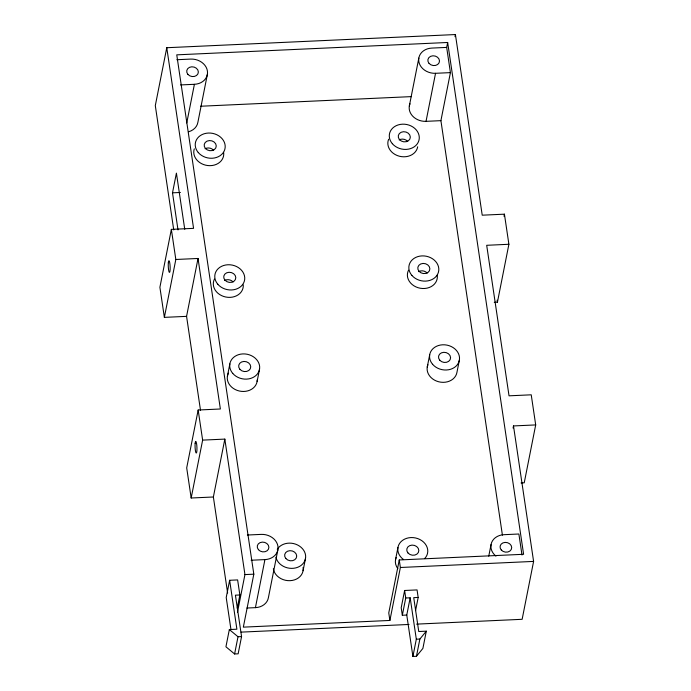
<?xml version="1.0" encoding="UTF-8"?>
<svg xmlns="http://www.w3.org/2000/svg" width="691" height="691" viewBox="0 0 691 691"><rect width="100%" height="100%" fill="white"/><g stroke="black" fill="none" stroke-linecap="round" stroke-linejoin="round"><path stroke-width="1.04" d="M494.264 302.312L497.434 302.166L508.896 244.277L504.43 214.175L482.223 215.186L455.421 34.55L166.764 47.722L155.302 105.611L173.743 229.93M178.01 229.939L172.508 192.832L176.412 173.13L184.747 229.308M186.751 122.946L194.404 84.302A15.081 12.516 11.2 0 0 207.412 71.018A15.081 12.516 11.2 0 0 190.664 59.089L176.844 59.72M166.764 47.722L193.566 228.358L171.359 229.377L159.897 287.266L164.363 317.368L186.57 316.357L198.032 258.469L175.825 259.479L164.363 317.368M207.386 74.308L197.876 122.342A15.081 12.516 11.2 0 1 188.678 131.739M198.032 258.469L220.369 408.994L198.162 410.013L186.7 467.902L191.174 498.004L213.372 496.993L224.834 439.105L202.636 440.115L191.174 498.004M227.399 376.232L229.844 363.915M257.112 381.441L259.548 369.124M237.246 608.158L239.863 594.977L237.626 579.922L229.637 580.285L226.216 597.525L230.949 629.432M229.637 580.285L236.892 629.207L229.343 629.553L225.931 646.793L234.595 653.98L238.145 653.816L241.565 636.575L235.415 595.176L239.863 594.977M237.436 612.476L244.942 574.584L224.834 439.105M234.595 653.98L238.006 636.739L229.343 629.553M253.822 574.178L243.336 627.143L389.888 620.449L400.374 567.492L399.26 559.96L523.605 554.286L447.656 42.479L176.758 54.848L253.822 574.178L244.942 574.584M246.92 608.028L255.42 607.648L264.929 559.606A15.081 12.516 11.2 0 0 277.937 546.322A15.081 12.516 11.2 0 0 261.189 534.393L247.378 535.024M277.912 549.613L268.402 597.646A15.081 12.516 11.2 0 1 255.42 607.648M303.073 570.68L305.517 558.363M409.305 106.12L418.824 58.087M446.68 47.411L450.42 72.624L440.91 120.657L426.036 121.34L435.546 73.298A15.081 12.516 11.2 0 1 418.798 61.369A15.081 12.516 11.2 0 1 431.806 48.085L446.68 47.411L447.656 42.479M455.006 36.658L455.421 34.55M427.245 367.111L429.681 354.794M395.494 559.891L397.93 547.574M399.26 559.96L388.765 612.926L389.888 620.449M415.559 610.628L418.176 597.447L417.053 589.915L404.624 590.485L401.203 607.726L402.326 615.258L406.766 615.05L410.178 597.81L405.738 598.009L402.326 615.258M459.394 360.002L456.95 372.319A15.081 12.516 11.2 0 1 438.604 381.752A15.081 12.516 11.2 0 1 427.928 364.744M418.176 597.447L413.728 597.646L418.755 631.514L426.304 631.177L422.892 648.417L416.457 656.286L412.907 656.45L416.319 639.21L410.178 597.81M416.457 656.286L419.878 639.045L426.304 631.177M504.015 216.283L504.43 214.175M513.076 428.04L513.499 425.932L535.698 424.922L531.232 394.811L509.034 395.822L486.689 245.296L508.896 244.277M488.753 556.169L491.025 544.681M535.698 424.922L524.236 482.81L521.066 482.949M513.499 425.932L533.599 561.412L522.137 619.3L416.587 624.12M180.584 84.933L194.404 84.302M435.546 73.298L450.42 72.624M200.528 106.241L411.525 96.61M172.508 192.832L180.403 192.469M251.118 560.237L264.929 559.606M400.374 567.492L533.599 561.412M241.021 632.127L409.046 624.457M238.006 636.739L241.565 636.575M416.319 639.21L419.878 639.045M497.14 300.162L497.434 302.166M521.999 555.011L518.881 534.005L504.007 534.679A15.081 12.516 11.2 0 0 491.551 542.703A15.081 12.516 11.2 0 0 495.931 556.117M440.91 120.657L502.417 535.154M404.624 590.485L405.738 598.009M406.766 615.05L412.907 656.45M186.57 316.357L200.511 410.307M213.372 496.993L227.624 592.999M171.359 229.377L175.825 259.479M198.162 410.013L202.636 440.115M426.036 121.34A15.081 12.516 11.2 0 1 409.996 103.762M205.106 148.772A6.081 5.044 11.2 0 1 213.571 150.258M223.634 152.357A15.081 12.516 11.2 0 1 207.689 165.538A15.081 12.516 11.2 0 1 194.292 148.841M243.267 284.899A15.081 12.516 11.2 0 1 225.767 297.018A15.081 12.516 11.2 0 1 214.478 279.034M224.644 280.494A6.081 5.044 11.2 0 1 233.109 281.98M257.251 379.808A15.081 12.516 11.2 0 1 239.25 390.994A15.081 12.516 11.2 0 1 228.436 373.123M403.587 559.572A15.081 12.516 11.2 0 1 400.944 541.744A15.081 12.516 11.2 0 1 421.985 540.785A15.081 12.516 11.2 0 1 424.628 558.613M397.835 568.684A15.081 12.516 11.2 0 1 396.176 557.525M277.246 549.319A15.081 12.516 11.2 0 1 301.095 547.332A15.081 12.516 11.2 0 1 297.795 567.259A15.081 12.516 11.2 0 1 275.934 557.248M303.099 567.389A15.081 12.516 11.2 0 1 290.09 580.673A15.081 12.516 11.2 0 1 273.342 568.753M417.675 146.786A15.081 12.516 11.2 0 1 399.329 156.218A15.081 12.516 11.2 0 1 388.653 139.211M399.173 139.919A6.081 5.044 11.2 0 1 407.638 141.405M437.239 275.217A15.081 12.516 11.2 0 1 420.318 288.251A15.081 12.516 11.2 0 1 408.545 270.181M418.711 271.632A6.081 5.044 11.2 0 1 427.185 273.118M429.033 63.365A5.856 4.854 11.2 0 0 439.035 62.916A5.856 4.854 11.2 0 0 432.946 55.798A5.856 4.854 11.2 0 0 429.033 63.365M187.892 74.369A5.856 4.854 11.2 0 0 197.894 73.92A5.856 4.854 11.2 0 0 191.804 66.802A5.856 4.854 11.2 0 0 187.892 74.369M198.265 152.538A15.081 12.516 11.2 0 0 224.031 151.364A15.081 12.516 11.2 0 0 208.345 133.043A15.081 12.516 11.2 0 0 198.265 152.538M205.4 148.427A6.081 5.044 11.2 0 0 215.782 147.952A6.081 5.044 11.2 0 0 209.459 140.567A6.081 5.044 11.2 0 0 205.4 148.427M217.812 284.251A15.081 12.516 11.2 0 0 243.578 283.077A15.081 12.516 11.2 0 0 227.892 264.757A15.081 12.516 11.2 0 0 217.812 284.251M224.946 280.14A6.081 5.044 11.2 0 0 235.329 279.665A6.081 5.044 11.2 0 0 229.006 272.28A6.081 5.044 11.2 0 0 224.946 280.14M168.336 262.701A5.856 0.924 87.4 0 0 169.269 272.323A5.856 0.924 87.4 0 0 170.003 264.774A5.856 0.924 87.4 0 0 168.336 262.701M232.746 373.408A15.081 12.516 11.2 0 0 258.512 372.233A15.081 12.516 11.2 0 0 242.826 353.913A15.081 12.516 11.2 0 0 232.746 373.408M239.881 369.296A6.081 5.044 11.2 0 0 250.263 368.821A6.081 5.044 11.2 0 0 243.94 361.436A6.081 5.044 11.2 0 0 239.881 369.296M195.147 443.337A5.856 0.924 87.4 0 0 196.071 452.959A5.856 0.924 87.4 0 0 196.805 445.41A5.856 0.924 87.4 0 0 195.147 443.337M258.425 549.673A5.856 4.854 11.2 0 0 268.428 549.224A5.856 4.854 11.2 0 0 262.338 542.107A5.856 4.854 11.2 0 0 258.425 549.673M501.243 549.958A5.856 4.854 11.2 0 0 511.245 549.509A5.856 4.854 11.2 0 0 505.156 542.392A5.856 4.854 11.2 0 0 501.243 549.958M407.975 552.955A6.081 5.044 11.2 0 0 418.357 552.48A6.081 5.044 11.2 0 0 412.035 545.104A6.081 5.044 11.2 0 0 407.975 552.955M285.849 558.527A6.081 5.044 11.2 0 0 296.232 558.06A6.081 5.044 11.2 0 0 289.909 550.675A6.081 5.044 11.2 0 0 285.849 558.527M392.333 143.685A15.081 12.516 11.2 0 0 418.107 142.51A15.081 12.516 11.2 0 0 402.412 124.181A15.081 12.516 11.2 0 0 392.333 143.685M399.467 139.565A6.081 5.044 11.2 0 0 409.849 139.098A6.081 5.044 11.2 0 0 403.527 131.713A6.081 5.044 11.2 0 0 399.467 139.565M411.879 275.398A15.081 12.516 11.2 0 0 437.645 274.223A15.081 12.516 11.2 0 0 421.959 255.903A15.081 12.516 11.2 0 0 411.879 275.398M419.014 271.287A6.081 5.044 11.2 0 0 429.396 270.812A6.081 5.044 11.2 0 0 423.073 263.426A6.081 5.044 11.2 0 0 419.014 271.287M432.592 364.287A15.081 12.516 11.2 0 0 458.358 363.112A15.081 12.516 11.2 0 0 442.663 344.792A15.081 12.516 11.2 0 0 432.592 364.287M439.726 360.175A6.081 5.044 11.2 0 0 450.109 359.7A6.081 5.044 11.2 0 0 443.786 352.315A6.081 5.044 11.2 0 0 439.726 360.175"/></g></svg>
